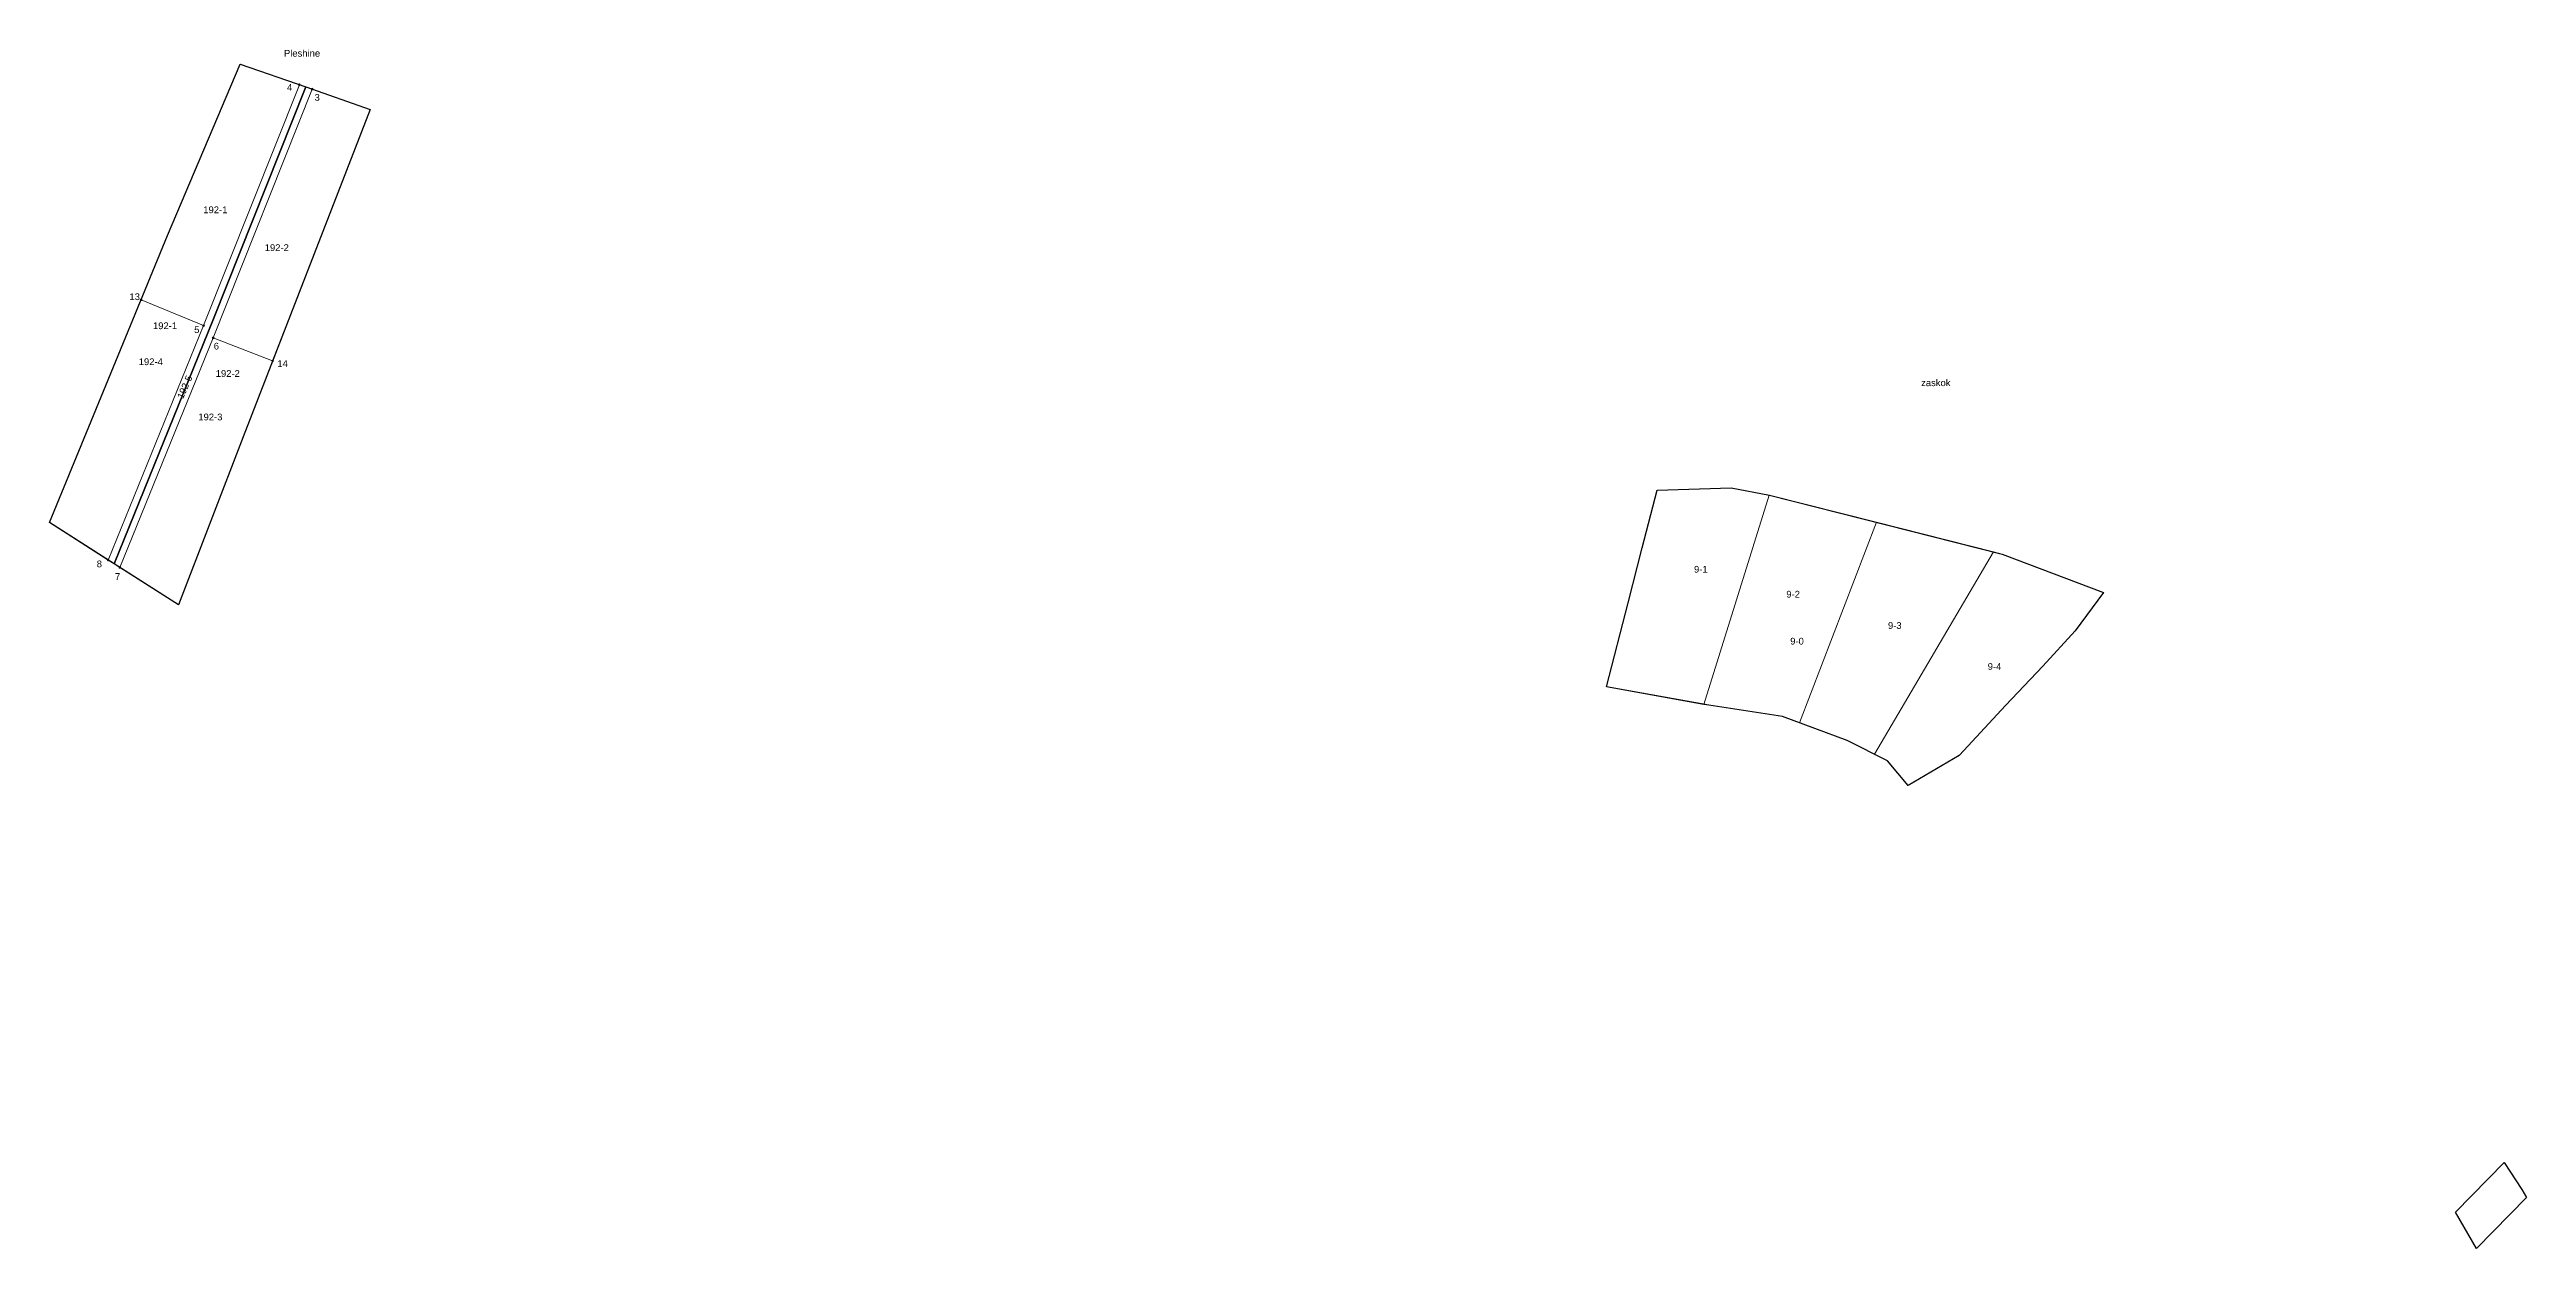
# Model space of a CAD drawing. Header units: metres. Extents: x 7509311 to 7511825, y 4689217 to 4691177.
# Drawn here: x 7511091 to 7511825, y 4690821 to 4691177 of the extents above; entities that cross this region are included whole.
import ezdxf

# ---------------------------------------------------------------- set-up
doc = ezdxf.new("R2010")
doc.units = ezdxf.units.M
doc.header["$PDMODE"] = 32
doc.header["$PDSIZE"] = 0.5
doc.layers.add('Nr Parceles Baze', color=7, linetype='Continuous')
doc.layers.add('Parcela Baze', color=7, linetype='Continuous')
for name, color, linetype, lineweight in [('Nr-Ri', 1, 'Continuous', 0), ('Par-Re', 1, 'Continuous', 0), ('Pikat-Ndarjes', 1, 'Continuous', 0)]:
    doc.layers.add(name, color=color, linetype=linetype, lineweight=lineweight)
doc.styles.get("Standard").update_dxf_attribs({"font": 'arial.ttf'})

msp = doc.modelspace()

# ---------------------------------------------------------------- linework, layer by layer
at = {"flags": 128}
msp.add_lwpolyline([(7511818.83, 4690846.69), (7511824.04, 4690838.72), (7511825.46, 4690836.38), (7511810.61, 4690821.24), (7511804.4, 4690831.98), (7511818.83, 4690846.69)], dxfattribs=at)
at = {"layer": 'Par-Re', "flags": 128}
for points in [[(7511165.49, 4691166.19), (7511147.99, 4691172.29), (7511126.45, 4691121.53), (7511118.6, 4691102.44), (7511137.09, 4691094.79)], [(7511112.3, 4691023.11), (7511110.59, 4691024.2), (7511108.87, 4691025.3), (7511137.09, 4691094.79), (7511165.49, 4691166.19), (7511167.38, 4691165.54), (7511169.27, 4691164.88), (7511139.95, 4691091.15)], [(7511186.43, 4691158.89), (7511169.27, 4691164.88), (7511139.95, 4691091.15), (7511157.57, 4691084.33)], [(7511137.09, 4691094.79), (7511118.6, 4691102.44), (7511091.46, 4691036.39), (7511108.87, 4691025.3)], [(7511148.84, 4691061.79), (7511157.57, 4691084.33), (7511139.95, 4691091.15), (7511112.3, 4691023.11), (7511129.71, 4691012.01)], [(7511601.06, 4691044.5), (7511589.75, 4691046.71), (7511567.83, 4691046), (7511563.44, 4691028.95), (7511559.24, 4691012.61), (7511552.83, 4690987.71), (7511581.72, 4690982.51)], [(7511632.81, 4691036.49), (7511601.15, 4691044.48), (7511601.06, 4691044.5), (7511581.72, 4690982.51), (7511583.19, 4690982.25), (7511604.99, 4690978.92), (7511610.04, 4690977.06)], [(7511667.49, 4691027.73), (7511632.81, 4691036.49), (7511610.04, 4690977.06), (7511624.2, 4690971.85), (7511632.3, 4690967.73)], [(7511682.14, 4690993.89), (7511691.69, 4691004.34), (7511700.07, 4691015.69), (7511670.05, 4691027.08), (7511667.49, 4691027.73), (7511632.3, 4690967.73), (7511636.13, 4690965.78), (7511642.27, 4690958.52), (7511655.66, 4690966.39), (7511657.38, 4690967.4), (7511658.74, 4690968.87), (7511671.1, 4690982.2)]]:
    msp.add_lwpolyline(points, close=True, dxfattribs=at)
at = {"layer": 'Parcela Baze'}
for points in [[(7511110.59, 4691024.2), (7511091.46, 4691036.39), (7511126.45, 4691121.53), (7511147.99, 4691172.29), (7511167.38, 4691165.54), (7511140.06, 4691096.78), (7511110.59, 4691024.2)], [(7511186.43, 4691158.89), (7511148.84, 4691061.79), (7511129.71, 4691012.01), (7511110.59, 4691024.2), (7511140.06, 4691096.78), (7511167.38, 4691165.54), (7511186.43, 4691158.89)], [(7511691.69, 4691004.34), (7511682.14, 4690993.89), (7511671.1, 4690982.2), (7511658.74, 4690968.87), (7511657.38, 4690967.4), (7511655.66, 4690966.39), (7511642.27, 4690958.52), (7511636.13, 4690965.78), (7511624.2, 4690971.85), (7511604.99, 4690978.92), (7511583.19, 4690982.25), (7511552.83, 4690987.71), (7511559.24, 4691012.61), (7511563.44, 4691028.95), (7511567.83, 4691046), (7511589.75, 4691046.71), (7511601.15, 4691044.48), (7511670.05, 4691027.08), (7511700.07, 4691015.69), (7511691.69, 4691004.34)]]:
    msp.add_lwpolyline(points, dxfattribs=at)
at = {"layer": 'Pikat-Ndarjes'}
for p in [(7511165.49, 4691166.19), (7511169.27, 4691164.88), (7511118.6, 4691102.44), (7511157.57, 4691084.33), (7511108.87, 4691025.3), (7511112.3, 4691023.11)]:
    msp.add_point(p, dxfattribs=at)
at = {"layer": 'Pikat-Ndarjes', "color": 1}
for p in [(7511137.09, 4691094.79), (7511139.95, 4691091.15)]:
    msp.add_point(p, dxfattribs=at)

# ---------------------------------------------------------------- texts
at = {"layer": 'Nr Parceles Baze'}
for s, p in [('Pleshine', (7511160.93, 4691174.51)), ('192-1', (7511122.12, 4691093.74)), ('192-2', (7511140.71, 4691079.59)), ('zaskok', (7511646.08, 4691076.85)), ('9-0', (7511607.28, 4691000.25))]:
    msp.add_text(s, height=2, dxfattribs=at).set_placement(p)
at = {"layer": 'Nr-Ri'}
for s, p in [('192-1', (7511137.02, 4691128.11)), ('192-2', (7511155.23, 4691116.9)), ('192-4', (7511117.89, 4691083.07)), ('192-3', (7511135.55, 4691066.71)), ('9-1', (7511578.77, 4691021.56)), ('9-2', (7511606.13, 4691014.17)), ('9-3', (7511636.25, 4691004.9)), ('9-4', (7511665.8, 4690992.74))]:
    msp.add_text(s, height=2, dxfattribs=at).set_placement(p)
msp.add_text('192-5', height=2, rotation=66.33414, dxfattribs=at).set_placement((7511131, 4691072.93))
at = {"layer": 'Pikat-Ndarjes', "linetype": 'Continuous', "char_height": 2, "attachment_point": 1}
for s, insert in [('4', (7511161.84, 4691166.41)), ('3', (7511170, 4691163.44)), ('13', (7511115.14, 4691104.35)), ('5', (7511134.33, 4691094.59)), ('6', (7511140.12, 4691089.7)), ('14', (7511158.96, 4691084.52)), ('8', (7511105.45, 4691025.15)), ('7', (7511110.86, 4691021.41))]:
    msp.add_mtext_dynamic_manual_height_columns(s, width=0.8643, gutter_width=1, heights=[0], dxfattribs=dict(at, insert=insert))

doc.saveas('drawing.dxf')
